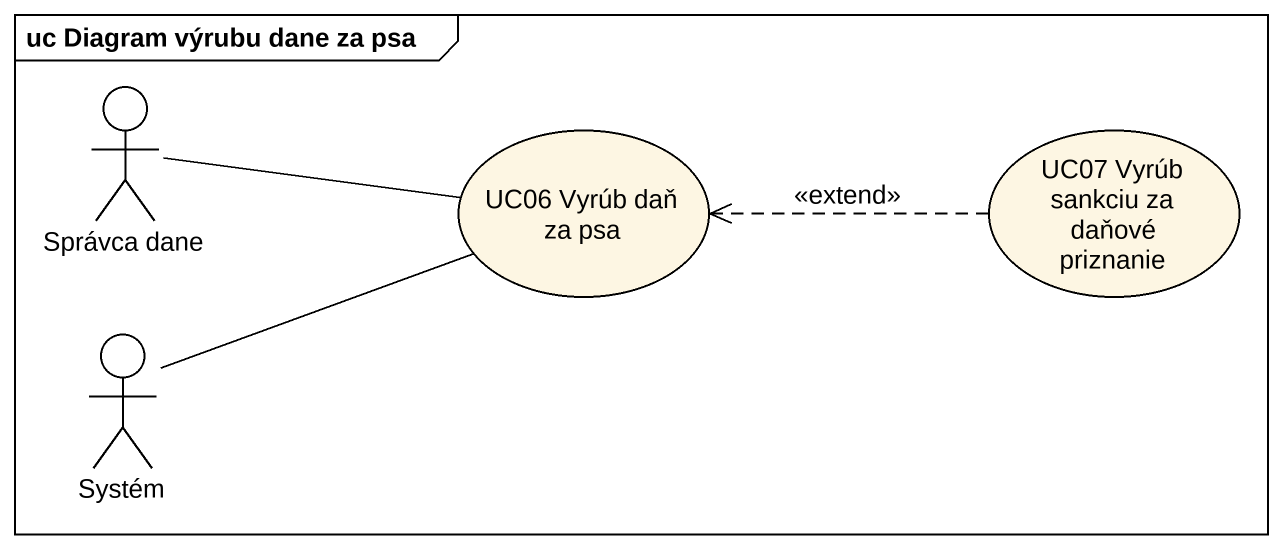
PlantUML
@startuml
mainframe uc Diagram výrubu dane za psa
actor "Správca dane" as Správca_dane
usecase "UC06 Vyrúb daň za psa" as UC06_Vyrúb_daň_za_psa
usecase "UC07 Vyrúb sankciu za daňové priznanie" as UC07_Vyrúb_sankciu_za
actor Systém
Správca_dane -right- UC06_Vyrúb_daň_za_psa
UC07_Vyrúb_sankciu_za .left.> UC06_Vyrúb_daň_za_psa : <<extend>>
Systém -right- UC06_Vyrúb_daň_za_psa
@enduml
